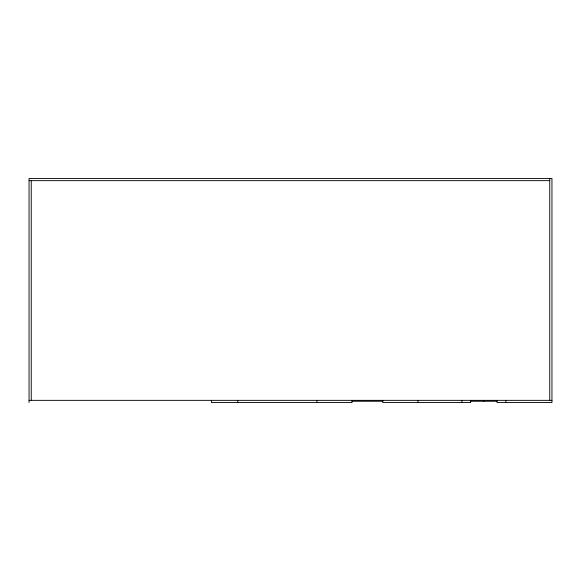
<?xml version="1.0" encoding="UTF-8"?>
<svg xmlns="http://www.w3.org/2000/svg" width="581" height="581" viewBox="0 0 581 581"><rect width="100%" height="100%" fill="white"/><g stroke="black" fill="none" stroke-linecap="round" stroke-linejoin="round"><path stroke-width="0.87" d="M29.05 180.647L549.749 180.647M29.05 400.353L551.95 400.353M352.021 401.268L382.777 401.268M470.661 401.268L497.024 401.268M549.749 178.447L549.749 400.353M505.811 400.353L505.811 402.553M497.024 400.353L497.024 402.553L551.95 402.553L551.95 178.447L29.05 178.447L29.05 402.553M483.842 400.353L483.842 401.268M470.661 400.353L470.661 402.553L382.777 402.553L382.777 400.353M461.873 400.353L461.873 402.553M417.928 400.353L417.928 402.553M352.021 400.353L352.021 402.553L211.404 402.553L211.404 400.353M316.863 400.353L316.863 402.553M237.767 400.353L237.767 402.553M31.251 180.647L31.251 400.353"/></g></svg>
